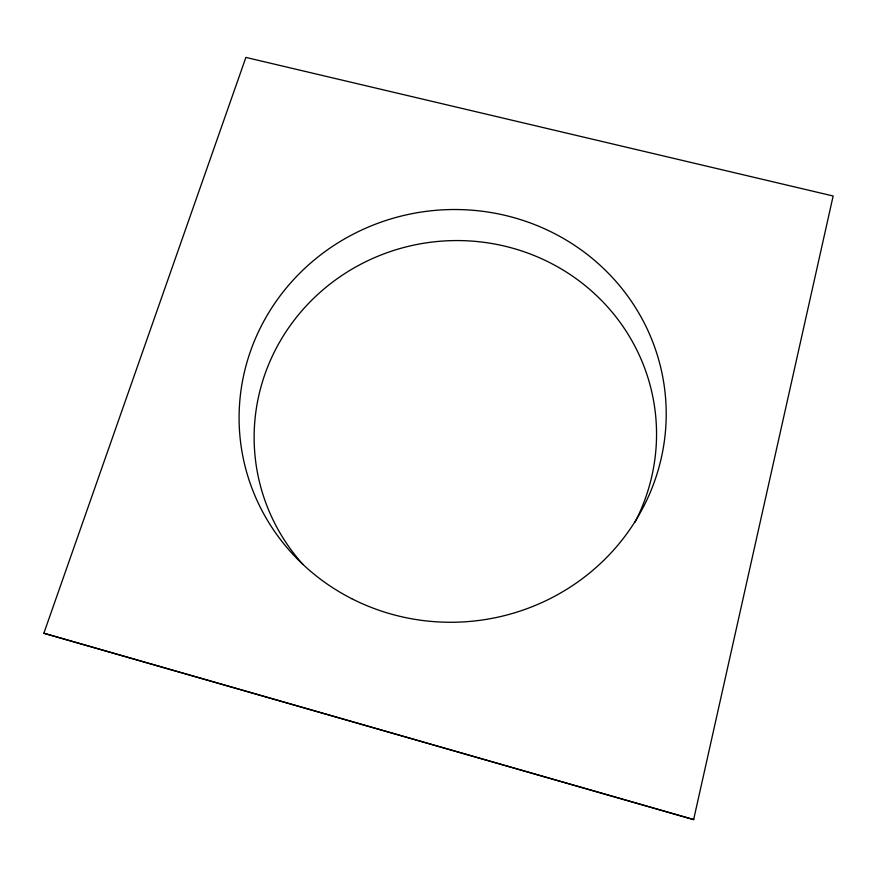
<?xml version="1.0" encoding="UTF-8"?>
<svg xmlns="http://www.w3.org/2000/svg" width="877" height="877" viewBox="0 0 877 877"><rect width="100%" height="100%" fill="white"/><g stroke="black" fill="none" stroke-linecap="round" stroke-linejoin="round"><path stroke-width="1.32" d="M693.641 819.578L833.15 195.999L245.889 57.422L43.85 633.249L693.641 819.578L43.85 633.249M302.806 564.306A201.315 195.089 -7.7 0 1 305.339 306.884A201.315 195.089 -7.7 0 1 568.713 273.591A201.315 195.089 -7.7 0 1 634.937 522.319M351.721 598.673A213.681 206.227 -7.7 0 0 666.103 407.487A213.681 206.227 -7.7 0 0 340.133 241.526A213.681 206.227 -7.7 0 0 351.721 598.673"/></g></svg>
